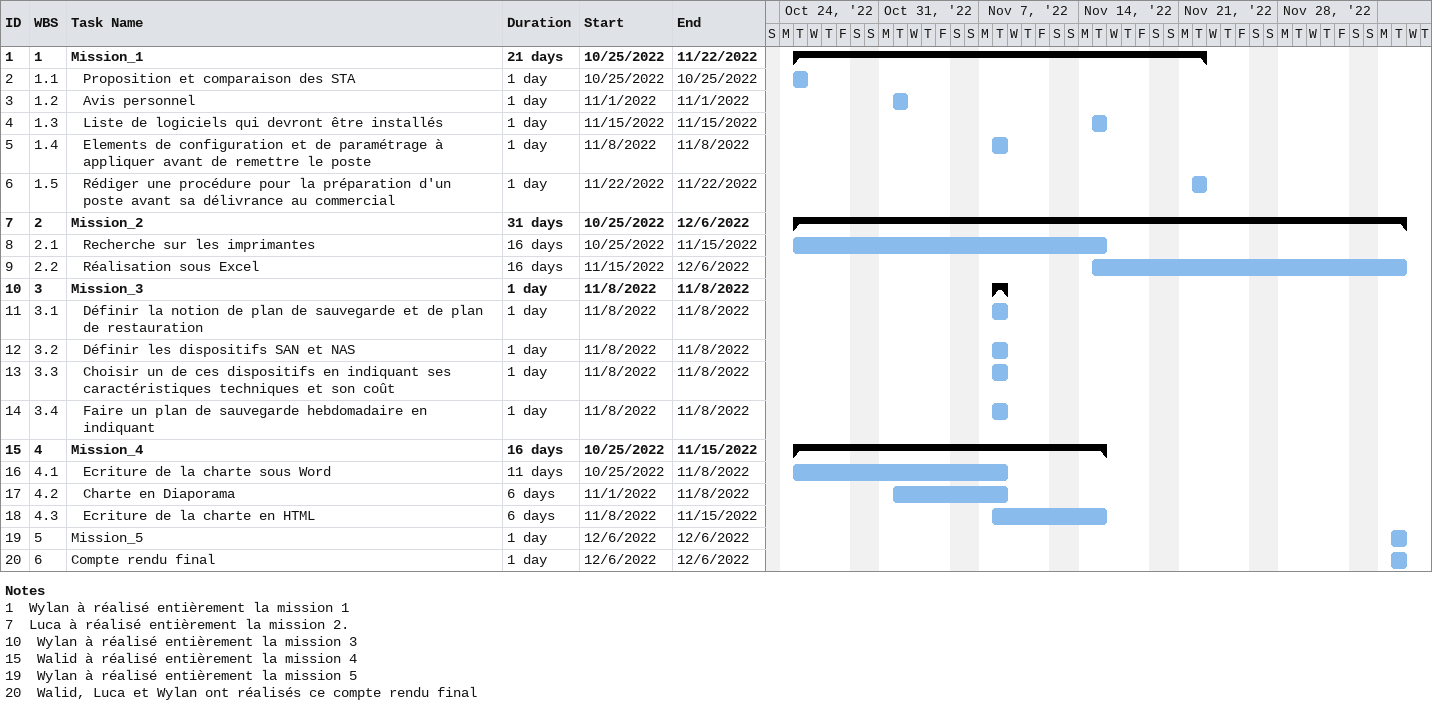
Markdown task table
| ID | WBS | Task | Duration | Start | Finish |
|---|---|---|---|---|---|
| 1 | 1 | **Mission_1** | 21d | 2022-10-25 | 2022-11-22 |
| 2 | 1.1 | Proposition et comparaison des STA | 1d | 2022-10-25 | 2022-10-25 |
| 3 | 1.2 | Avis personnel | 1d | 2022-11-01 | 2022-11-01 |
| 4 | 1.3 | Liste de logiciels qui devront être installés | 1d | 2022-11-15 | 2022-11-15 |
| 5 | 1.4 | Elements de configuration et de paramétrage à appliquer avant de remettre le poste | 1d | 2022-11-08 | 2022-11-08 |
| 6 | 1.5 | Rédiger une procédure pour la préparation d'un poste avant sa délivrance au commercial | 1d | 2022-11-22 | 2022-11-22 |
| 7 | 2 | **Mission_2** | 31d | 2022-10-25 | 2022-12-06 |
| 8 | 2.1 | Recherche sur les imprimantes | 16d | 2022-10-25 | 2022-11-15 |
| 9 | 2.2 | Réalisation sous Excel | 16d | 2022-11-15 | 2022-12-06 |
| 10 | 3 | **Mission_3** | 1d | 2022-11-08 | 2022-11-08 |
| 11 | 3.1 | Définir la notion de plan de sauvegarde et de plan de restauration | 1d | 2022-11-08 | 2022-11-08 |
| 12 | 3.2 | Définir les dispositifs SAN et NAS | 1d | 2022-11-08 | 2022-11-08 |
| 13 | 3.3 | Choisir un de ces dispositifs en indiquant ses caractéristiques techniques et son coût | 1d | 2022-11-08 | 2022-11-08 |
| 14 | 3.4 | Faire un plan de sauvegarde hebdomadaire en indiquant | 1d | 2022-11-08 | 2022-11-08 |
| 15 | 4 | **Mission_4** | 16d | 2022-10-25 | 2022-11-15 |
| 16 | 4.1 | Ecriture de la charte sous Word | 11d | 2022-10-25 | 2022-11-08 |
| 17 | 4.2 | Charte en Diaporama | 6d | 2022-11-01 | 2022-11-08 |
| 18 | 4.3 | Ecriture de la charte en HTML | 6d | 2022-11-08 | 2022-11-15 |
| 19 | 5 | Mission_5 | 1d | 2022-12-06 | 2022-12-06 |
| 20 | 6 | Compte rendu final | 1d | 2022-12-06 | 2022-12-06 |

Notes
- 1: Wylan à réalisé entièrement la mission 1
- 7: Luca à réalisé entièrement la mission 2.
- 10: Wylan à réalisé entièrement la mission 3
- 15: Walid à réalisé entièrement la mission 4
- 19: Wylan à réalisé entièrement la mission 5
- 20: Walid, Luca et Wylan ont réalisés ce compte rendu final
